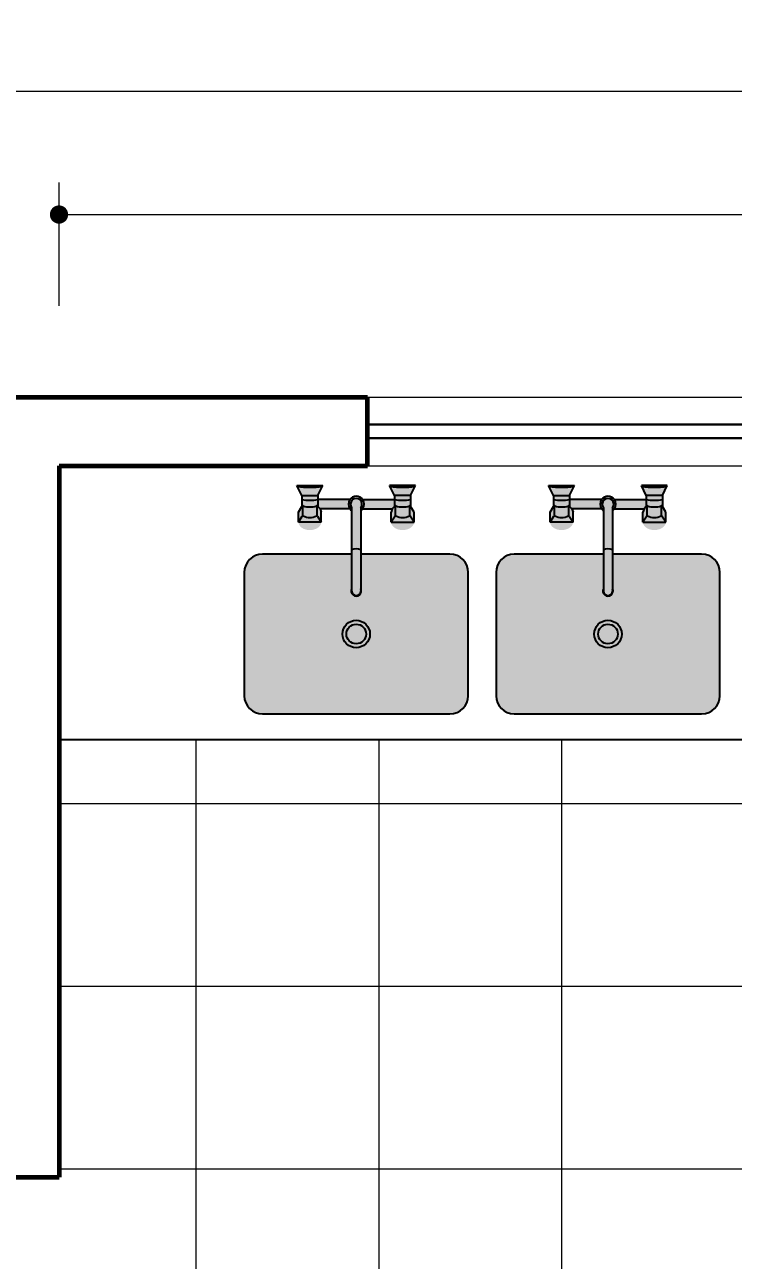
# Model space of a CAD drawing. Header units: millimetres. Extents: x 1127 to 14330, y -137 to 7568.
# Drawn here: x 10899.4 to 11054.5, y 5960 to 6230.5 of the extents above; entities that cross this region are included whole.
import ezdxf

# ---------------------------------------------------------------- set-up
doc = ezdxf.new("R2010")
doc.units = ezdxf.units.MM
doc.header["$LTSCALE"] = 0.01
for name, color, linetype, lineweight in [('0.05', 8, 'Continuous', 5), ('0.13', 6, 'Continuous', 13), ('0.60', 4, 'Continuous', 60)]:
    doc.layers.add(name, color=color, linetype=linetype, lineweight=lineweight)
doc.layers.add('HAC_MOB', color=61, linetype='Continuous')
doc.layers.add('LAY', color=8, linetype='Continuous')
doc.styles.add('ROMANS', font='romans.shx')
doc.styles.get("Standard").update_dxf_attribs({"font": 'arial.ttf'})
doc.dimstyles.new('ISO-25', dxfattribs={"dimtxt": 2.5, "dimasz": 2.5, "dimexe": 1.25, "dimexo": 0.625, "dimtad": 1, "dimtxsty": 'Standard', "dimcen": 2.5, "dimadec": 0, "dimazin": 0, "dimtfac": 1, "dimtmove": 0, "dimatfit": 3, "dimfxl": 1, "dimarcsym": 0})

# ---------------------------------------------------------------- blocks, each defined once
blk = doc.blocks.new('-Cuba Cozinha 2')
at = {"layer": 'HAC_MOB'}
h = blk.add_hatch(color=254, dxfattribs=at)
h.set_gradient(color1=(208, 202, 200), one_color=1, tint=1, name='CYLINDER')
h.paths.add_polyline_path([(-7.65948349650489, -5.664290036693274), (-7.687862036819752, -5.512033260014505), (-7.73492031862861, -5.362095596743529), (-7.800301320295148, -5.215614593535065), (-7.883509009432601, -5.073701572058781), (-7.963829168260872, -4.962481004004076), (-8.055105936596192, -4.855546660337495), (-8.156881855232314, -4.753434472579102), (-8.268646845562216, -4.656656204628234), (-8.389840765970348, -4.565696888043021), (-8.389840765970348, -3.073701572102436), (-8.389840765970348, -3.01506062491535, -0.1091802435390776), (-11.91015923398436, -3.015060624902617), (-11.91015923398436, -4.565696888043021), (-12.16748222768138, -4.776515991346969), (-12.37458451595467, -5.01325330913096), (-12.526310750834, -5.270015795591462), (-12.61888404720003, -5.540411923218926), (-12.64999999997735, -5.817710785478994), (-12.64914374801219, -8.024064917926808), (-12.62281411916547, -7.718626666748605), (-12.52199308659829, -7.420999558897165), (-12.34971779743273, -7.140149355669564), (-12.11117789693299, -6.884536428486172), (-11.8135591735504, -6.661860881433313), (-11.81355919611133, -6.661860895617792, -0.259508425050862), (-11.61932888030651, -6.651476917417313, -2.686011176809625e-06), (-11.61936121232611, -6.651461130708412, 0.2310932225649285), (-8.680704940146825, -6.651493430514165, -0.2595583666659516), (-8.48644098122486, -6.661860766254904), (-8.196964816217132, -6.877311546757483), (-7.962839618336147, -7.123954584174498), (-7.790700531969833, -7.394799922034508), (-7.685426135181388, -7.682171557498805), (-7.649999999962802, -7.977925117484119), (-7.649999999962802, -5.817710785480813)])
h.paths.add_polyline_path([(-8.389840765970348, -2.154689034410694), (-11.91015923398436, -2.154689034410694), (-11.91015923398436, -3.015060624902617, 0.1091802435390776), (-8.389840765970348, -3.01506062491535)])
h.paths.add_polyline_path([(-7.419330325644751, -0.2105412039836665, -0.04912480072809544), (-12.88066971094531, -0.2105411968877888), (-11.91015923398436, -2.154689034410694), (-8.389840798522982, -2.154689034410694)])
h.paths.add_polyline_path([(-7.314229034743676, 3.339664544910192e-09), (-12.98577099502791, -3.339664544910192e-09), (-12.88066971094577, -0.2105411968877888, 0.04912480072809749), (-7.419330325644751, -0.2105412039836665)])
h = blk.add_hatch(color=254, dxfattribs=at)
h.set_gradient(color1=(208, 202, 200), one_color=1, tint=1, name='CYLINDER')
h.paths.add_polyline_path([(7.659483496596749, -5.664290036693274), (7.687862036912065, -5.512033260014505), (7.734920318720469, -5.362095596743529), (7.800301320387007, -5.215614593535065), (7.88350900952446, -5.073701572058781), (7.963829168352731, -4.962481004004076), (8.055105936688506, -4.855546660335676), (8.156881855324173, -4.753434472579102), (8.26864684565453, -4.656656204628234), (8.389840766062207, -4.565696888043021), (8.389840766062207, -3.073701572102436), (8.389840766062207, -3.01506062491535, 0.1091802435390776), (11.91015923407622, -3.015060624902617), (11.91015923407622, -4.565696888043021), (12.16748222777323, -4.776515991346969), (12.37458451604698, -5.01325330913096), (12.52631075092631, -5.270015795591462), (12.61888404729189, -5.540411923218926), (12.65000000006921, -5.817710785478994), (12.64914374810405, -8.024064917926808), (12.62281411925733, -7.718626666748605), (12.52199308669014, -7.420999558897165), (12.34971779752459, -7.140149355669564), (12.1111778970253, -6.884536428486172), (11.81355917364272, -6.661860881433313), (11.81355919620364, -6.661860895615973, 0.259508425050862), (11.61932888039837, -6.651476917417313, 2.686011176809625e-06), (11.61936121241797, -6.651461130708412, -0.2310932225649285), (8.680704940238684, -6.651493430514165, 0.2595583666659516), (8.486440981317173, -6.661860766254904), (8.196964816308991, -6.877311546755664), (7.962839618428461, -7.123954584174498), (7.790700532061692, -7.394799922032689), (7.685426135273246, -7.682171557498805), (7.650000000054661, -7.977925117484119), (7.650000000054661, -5.817710785480813)])
h.paths.add_polyline_path([(8.389840766062207, -2.154689034410694), (11.91015923407622, -2.154689034410694), (11.91015923407622, -3.015060624902617, -0.1091802435390776), (8.389840766062207, -3.01506062491535)])
h.paths.add_polyline_path([(7.41933032573661, -0.2105412039836665, 0.04912480072809544), (12.88066971103717, -0.2105411968877888), (11.91015923407622, -2.154689034410694), (8.389840798614841, -2.154689034410694)])
h.paths.add_polyline_path([(7.314229034835535, 3.339664544910192e-09), (12.98577099511976, -3.339664544910192e-09), (12.88066971103763, -0.2105411968877888, -0.04912480072809749), (7.41933032573661, -0.2105412039836665)])
h = blk.add_hatch(color=254, dxfattribs=at)
h.set_gradient(color1=(208, 202, 200), one_color=1, tint=1, name='SPHERICAL')
edge = h.paths.add_edge_path()
edge.add_arc((4.592948243953288e-11, -4.07370157213154), 1.264687934917674, 322.2518082959509, 577.7481917040491)
edge.add_line((-0.9999999999540705, -4.847933819410173), (-0.9999999999540705, -5.479864833039528))
edge.add_arc((4.592948243953288e-11, -4.07370157213154), 1.725484023791068, 215.4186991826821, 234.5812755641855, ccw=False)
edge.add_arc((4.592948243953288e-11, -4.07370157213154), 1.725484023791068, 144.5813008361754, 215.4186991826821, ccw=False)
edge.add_arc((4.592948243953288e-11, -4.07370157213154), 1.725484023791068, 35.41869916382461, 144.5813008361754, ccw=False)
edge.add_arc((4.592948243953288e-11, -4.07370157213154), 1.725484023791068, -35.418699182682076, 35.41869916382461, ccw=False)
edge.add_arc((4.592948243953288e-11, -4.07370157213154), 1.725484023791068, 305.4187244358145, 324.58130081731787, ccw=False)
edge.add_line((1.000000000045929, -5.479864833039755), (1.000000000045929, -4.8479338194104))
h = blk.add_hatch(color=254, dxfattribs=at)
h.set_gradient(color1=(208, 202, 200), rotation=90.00000000000003, one_color=1, tint=1, name='CYLINDER')
h.paths.add_polyline_path([(-1.406163260924586, -3.0737015722043), (-8.389840765970348, -3.073701572102436), (-8.389840765970348, -4.565696888043021), (-8.268646845560852, -4.656656204630053), (-8.15688185522913, -4.753434472580921), (-8.055105936593009, -4.855546660337495), (-7.963829168263146, -4.962481004004076), (-7.883509009433965, -5.073701572058781), (-1.406163260603989, -5.07370157250989, -0.3193207629319904)])
h.paths.add_polyline_path([(8.389840766062207, -3.073701572102436), (1.406163261016445, -3.0737015722043, -0.3193207629319906), (1.406163260695848, -5.07370157250989), (7.883509009525824, -5.073701572058781), (7.963829168354096, -4.962481004004076), (8.055105936685777, -4.855546660335676), (8.156881855322354, -4.753434472579102), (8.268646845655894, -4.656656204626415), (8.389840766062207, -4.565696888043021)])
h = blk.add_hatch(color=254, dxfattribs=at)
h.set_gradient(color1=(208, 202, 200), one_color=1, tint=1, name='CYLINDER')
h.paths.add_polyline_path([(1.000000000045929, -5.479864833039755), (1.000000000045929, -4.847933819410173, 2.038920182196428), (-0.9999999999540705, -4.847933819410173), (-0.9999999999540705, -5.479864833039755), (-0.9999999999395186, -14.0582288222613, -0.2257677528489441), (1.000000000060481, -14.05822882269058)])
h.paths.add_polyline_path([(1.000000000075033, -22.57992294409632), (1.000000000060481, -14.05822882269058, 0.2257677528489441), (-0.9999999999395186, -14.0582288222613), (-0.9999999999249667, -22.57992294412543), (-0.9999999999249667, -23.07370157213154, 1), (1.000000000075033, -23.07370157213154)])
h.paths.add_polyline_path([(-0.9999999999249667, -23.07370157213154), (-0.9999999999249667, -22.57992294412543, 1.609044216836629), (1.000000000075033, -22.57992294410724), (1.000000000075033, -23.07370157213154, -1)])
h = blk.add_hatch(color=254, dxfattribs=at)
h.set_gradient(color1=(208, 202, 200), one_color=1, tint=1, name='SPHERICAL')
h.paths.add_polyline_path([(-8.447572998060423, -7.819864384326138), (-8.672633596140258, -7.642393699912645), (-8.958177748380876, -7.493420896607859), (-9.292515243648722, -7.379044938534207), (-9.661958265566682, -7.303948390814185), (-10.0513817734427, -7.271205714954704), (-10.44484272310774, -7.282157399931748), (-10.82623277704852, -7.336355082523369), (-11.17993778161781, -7.431579903153761), (-11.49147701241372, -7.56393334655877), (-11.74809601669858, -7.727996847206668), (-11.93928878228871, -7.917053626057168), (-12.05722785492026, -8.123363676386361), (-12.0970847950498, -8.338480640501075), (-12.05722785492026, -8.553597604615788), (-11.93928878228826, -8.759907654959534), (-11.74809601669904, -8.948964433810033), (-11.49147701241463, -9.11302793444338), (-11.17993778161826, -9.245381377848389), (-10.82623277704715, -9.340606198493333), (-10.44484272310956, -9.394803881084954), (-10.05138177344406, -9.405755566047446), (-9.661958265567137, -9.373012890202517), (-9.292515243648722, -9.297916342482495), (-8.958177748381786, -9.183540384394291), (-8.672633596140713, -9.034567581104056), (-8.447572998059968, -8.857096896688745), (-8.292209961449316, -8.658394001795386), (-8.21290506730793, -8.446593816297536), (-8.21290506730793, -8.230367464719166), (-8.292209961448862, -8.018567279206763)], flags=0)
h.paths.add_polyline_path([(-12.0970847950498, -8.338480640501075), (-12.05722785492026, -8.123363676386361), (-11.93928878228826, -7.917053626057168), (-11.74809601669904, -7.727996847206668), (-11.49147701241372, -7.56393334655877), (-11.17993778161826, -7.431579903153761), (-10.82623277704761, -7.336355082523369), (-10.44484272310865, -7.282157399931748), (-10.05138177344406, -7.271205714954704), (-9.661958265567137, -7.303948390814185), (-9.292515243648722, -7.379044938534207), (-8.958177748381331, -7.493420896607859), (-8.672633596140713, -7.642393699912645), (-8.447572998059968, -7.819864384327957), (-8.292209961449316, -8.018567279206763), (-8.21290506730793, -8.230367464719166), (-8.21290506730793, -8.446593816297536), (-8.292209961449316, -8.658394001795386), (-8.447572998059968, -8.857096896688745), (-8.672633596140713, -9.034567581104056), (-8.958177748381331, -9.183540384394291), (-9.292515243648722, -9.297916342482495), (-9.661958265567137, -9.373012890202517), (-10.05138177344406, -9.405755566047446), (-10.44484272310865, -9.394803881084954), (-10.82623277704761, -9.340606198493333), (-11.17993778161826, -9.245381377848389), (-11.49147701241372, -9.11302793444338), (-11.74809601669904, -8.948964433810033), (-11.93928878228826, -8.759907654959534), (-12.05722785492026, -8.553597604615788)], flags=16)
edge = h.paths.add_edge_path()
edge.add_line((-12.64914374801219, -8.024064917924989), (-12.62281411916547, -7.718626666748605))
edge.add_line((-12.62281411916547, -7.718626666748605), (-12.52199308659829, -7.420999558897165))
edge.add_line((-12.52199308659829, -7.420999558897165), (-12.34971779743273, -7.140149355669564))
edge.add_line((-12.34971779743273, -7.140149355669564), (-12.11117789693299, -6.884536428486172))
edge.add_line((-12.11117789693299, -6.884536428486172), (-11.81355919495172, -6.661860897445877))
edge.add_line((-11.81355919495172, -6.661860897445877), (-12.64914374801219, -8.024064917924989))
edge.add_line((-7.650856251942514, -8.024064917954092), (-7.703830409196144, -8.341819580025913))
edge.add_line((-7.703830409196144, -8.341819580025913), (-7.837360639282906, -8.647590645814489))
edge.add_line((-7.837360639282906, -8.647590645814489), (-8.047049589321887, -8.93130861059035))
edge.add_line((-8.047049589321887, -8.93130861059035), (-8.325991884293671, -9.183630211664422))
edge.add_line((-8.325991884293671, -9.183630211664422), (-8.665001531580401, -9.396246116237307))
edge.add_line((-8.665001531580401, -9.396246116237307), (-9.052914429584689, -9.562154560240742))
edge.add_line((-9.052914429584689, -9.562154560240742), (-9.476956018535475, -9.675891927116027))
edge.add_line((-9.476956018535475, -9.675891927116027), (-9.923161966069074, -9.733712672976253))
edge.add_line((-9.923161966069074, -9.733712672976253), (-10.37683803392929, -9.733712672961701))
edge.add_line((-10.37683803392929, -9.733712672961701), (-10.82304398143378, -9.675891927116027))
edge.add_line((-10.82304398143378, -9.675891927116027), (-11.24708557038457, -9.562154560240742))
edge.add_line((-11.24708557038457, -9.562154560240742), (-11.63499846838886, -9.396246116208204))
edge.add_line((-11.63499846838886, -9.396246116208204), (-11.97400811567559, -9.18363021164987))
edge.add_line((-11.97400811567559, -9.18363021164987), (-12.25295041064737, -8.931308610561246))
edge.add_line((-12.25295041064737, -8.931308610561246), (-12.46263936065725, -8.647590645785385))
edge.add_line((-12.46263936065725, -8.647590645785385), (-12.59616959075856, -8.341819579996809))
edge.add_line((-12.59616959075856, -8.341819579996809), (-12.64914374801219, -8.024064917924989))
edge.add_line((-12.64914374801219, -8.024064917924989), (-7.650856251942514, -8.024064917954092))
edge.add_line((-8.486440804901122, -6.661860897489532), (-8.196964816217132, -6.877311546755664))
edge.add_line((-8.196964816217132, -6.877311546755664), (-7.962839618337512, -7.123954584174498))
edge.add_line((-7.962839618337512, -7.123954584174498), (-7.790700531969833, -7.394799922032689))
edge.add_line((-7.790700531969833, -7.394799922032689), (-7.685426135181388, -7.682171557498805))
edge.add_line((-7.685426135181388, -7.682171557498805), (-7.649999999962802, -7.977925117484119))
edge.add_line((-7.649999999962802, -7.977925117484119), (-8.486440804901122, -6.661860897489532))
edge.add_arc((-10.14999999990459, -3.642172189407574), 3.348856865379612, 243.9748896302511, 296.0251103671385)
edge.add_arc((-11.70711421288206, -6.831181495501369), 0.2, 63.97488952223323, 122.1559070684796)
edge.add_arc((-8.592885781921268, -6.831181480891246), 0.2, 57.8440919251962, 116.0251136294696)
h = blk.add_hatch(color=254, dxfattribs=at)
h.set_gradient(color1=(208, 202, 200), one_color=1, tint=1, name='SPHERICAL')
h.paths.add_polyline_path([(-8.447572998060423, -7.819864384327957), (-8.672633596140713, -7.642393699912645), (-8.958177748380422, -7.493420896607859), (-9.292515243649632, -7.379044938534207), (-9.661958265567137, -7.303948390814185), (-10.05138177344315, -7.271205714954704), (-10.44484272311001, -7.282157399931748), (-10.82623277704806, -7.336355082523369), (-11.17993778161826, -7.431579903153761), (-11.49147701241372, -7.56393334655877), (-11.74809601669858, -7.727996847206668), (-11.93928878228826, -7.917053626057168), (-12.05722785492026, -8.123363676386361), (-12.0970847950498, -8.338480640501075), (-12.05722785492026, -8.553597604615788), (-11.93928878228826, -8.759907654959534), (-11.74809601669904, -8.948964433810033), (-11.49147701241463, -9.11302793444338), (-11.17993778161826, -9.245381377848389), (-10.82623277704715, -9.340606198493333), (-10.44484272310956, -9.394803881084954), (-10.05138177344406, -9.405755566047446), (-9.661958265567137, -9.373012890202517), (-9.292515243648722, -9.297916342482495), (-8.958177748381786, -9.183540384394291), (-8.672633596140713, -9.034567581104056), (-8.447572998059968, -8.857096896688745), (-8.292209961449316, -8.658394001795386), (-8.21290506730793, -8.446593816297536), (-8.21290506730793, -8.230367464719166), (-8.292209961448862, -8.018567279206763)], flags=16)
h.paths.add_polyline_path([(-8.196964816215768, -6.877311546757483), (-8.48644098122486, -6.661860766254904, 0.2593619062765565), (-8.68057261639342, -6.65142882010332, -0.231107632079822), (-11.61939354422702, -6.651445343626619, -4.497549312445638e-05), (-11.6193612107586, -6.651461127656148, 0.2594603859686249), (-11.8135591735504, -6.661860881433313), (-12.11117789693253, -6.884536428486172), (-12.34971779743319, -7.140149355669564), (-12.52199308659783, -7.420999558897165), (-12.62281411916547, -7.718626666748605), (-12.64914374801219, -8.024064917924989), (-12.59616959075856, -8.341819579996809), (-12.46263936065679, -8.647590645785385), (-12.25295041064737, -8.931308610561246), (-11.97400811567559, -9.18363021164987), (-11.6349984683884, -9.396246116206385), (-11.24708557038275, -9.562154560242561), (-10.82304398143333, -9.675891927116027), (-10.37683803392929, -9.733712672961701), (-9.923161966069529, -9.733712672976253), (-9.47695601853411, -9.675891927116027), (-9.052914429584234, -9.562154560240742), (-8.665001531580401, -9.396246116237307), (-8.325991884294126, -9.183630211664422), (-8.047049589321432, -8.93130861059035), (-7.837360639282906, -8.647590645814489), (-7.703830409196144, -8.341819580025913), (-7.650856251942059, -8.024064917954092), (-7.649999999962802, -7.977925117484119), (-7.685426135181842, -7.682171557496986), (-7.790700531970288, -7.394799922032689), (-7.962839618337057, -7.123954584174498)])
h.paths.add_polyline_path([(-8.672633596140713, -7.642393699912645), (-8.447572998060423, -7.819864384327957), (-8.292209961449316, -8.018567279206763), (-8.21290506730793, -8.230367464719166), (-8.21290506730793, -8.446593816297536), (-8.292209961449316, -8.658394001795386), (-8.447572998059513, -8.857096896688745), (-8.672633596140713, -9.034567581104056), (-8.958177748380422, -9.183540384394291), (-9.292515243649177, -9.297916342482495), (-9.661958265567591, -9.373012890202517), (-10.05138177344361, -9.405755566047446), (-10.44484272310774, -9.394803881084954), (-10.8262327770467, -9.340606198493333), (-11.17993778161826, -9.245381377848389), (-11.49147701241327, -9.11302793444338), (-11.74809601669904, -8.948964433810033), (-11.93928878228826, -8.759907654959534), (-12.05722785492071, -8.553597604615788), (-12.0970847950498, -8.338480640501075), (-12.05722785492026, -8.123363676386361), (-11.93928878228826, -7.917053626057168), (-11.74809601669858, -7.727996847206668), (-11.49147701241282, -7.56393334655877), (-11.17993778161735, -7.431579903153761), (-10.82623277704579, -7.336355082523369), (-10.44484272310956, -7.282157399931748), (-10.05138177344452, -7.271205714954704), (-9.661958265566227, -7.303948390814185), (-9.292515243648722, -7.379044938534207), (-8.958177748380876, -7.493420896607859)], flags=0)
h = blk.add_hatch(color=254, dxfattribs=at)
h.set_gradient(color1=(208, 202, 200), one_color=1, tint=1, name='SPHERICAL')
h.paths.add_polyline_path([(8.447572998152737, -7.819864384326138), (8.672633596232572, -7.642393699912645), (8.958177748472735, -7.493420896607859), (9.292515243740581, -7.379044938534207), (9.66195826565854, -7.303948390814185), (10.05138177353456, -7.271205714954704), (10.4448427231996, -7.282157399931748), (10.82623277714038, -7.336355082523369), (11.17993778170967, -7.431579903153761), (11.49147701250604, -7.56393334655877), (11.74809601679044, -7.727996847206668), (11.93928878238057, -7.917053626057168), (12.05722785501212, -8.123363676386361), (12.09708479514165, -8.338480640501075), (12.05722785501257, -8.553597604615788), (11.93928878238012, -8.759907654959534), (11.7480960167909, -8.948964433810033), (11.49147701250649, -9.11302793444338), (11.17993778171058, -9.245381377848389), (10.82623277713901, -9.340606198493333), (10.44484272320142, -9.394803881084954), (10.05138177353592, -9.405755566047446), (9.661958265658996, -9.373012890202517), (9.292515243740581, -9.297916342482495), (8.958177748473645, -9.183540384394291), (8.672633596232572, -9.034567581104056), (8.447572998151827, -8.857096896688745), (8.292209961541175, -8.658394001795386), (8.212905067399788, -8.446593816297536), (8.212905067399788, -8.230367464719166), (8.29220996154072, -8.018567279206763)], flags=0)
h.paths.add_polyline_path([(12.09708479514165, -8.338480640501075), (12.05722785501212, -8.123363676386361), (11.93928878238012, -7.917053626057168), (11.7480960167909, -7.727996847206668), (11.49147701250558, -7.56393334655877), (11.17993778171012, -7.431579903153761), (10.82623277713947, -7.336355082523369), (10.44484272320051, -7.282157399931748), (10.05138177353592, -7.271205714954704), (9.661958265658996, -7.303948390814185), (9.292515243740581, -7.379044938534207), (8.95817774847319, -7.493420896607859), (8.672633596232572, -7.642393699912645), (8.447572998151827, -7.819864384327957), (8.292209961541175, -8.018567279206763), (8.212905067399788, -8.230367464719166), (8.212905067399788, -8.446593816297536), (8.292209961541175, -8.658394001795386), (8.447572998151827, -8.857096896688745), (8.672633596232572, -9.034567581104056), (8.95817774847319, -9.183540384394291), (9.292515243740581, -9.297916342482495), (9.661958265658996, -9.373012890202517), (10.05138177353592, -9.405755566047446), (10.44484272320051, -9.394803881084954), (10.82623277713947, -9.340606198493333), (11.17993778171012, -9.245381377848389), (11.49147701250558, -9.11302793444338), (11.7480960167909, -8.948964433810033), (11.93928878238012, -8.759907654959534), (12.05722785501212, -8.553597604615788)], flags=16)
edge = h.paths.add_edge_path()
edge.add_line((12.64914374810405, -8.024064917924989), (12.62281411925733, -7.718626666748605))
edge.add_line((12.62281411925733, -7.718626666748605), (12.52199308669014, -7.420999558897165))
edge.add_line((12.52199308669014, -7.420999558897165), (12.34971779752459, -7.140149355669564))
edge.add_line((12.34971779752459, -7.140149355669564), (12.11117789702485, -6.884536428486172))
edge.add_line((12.11117789702485, -6.884536428486172), (11.81355919504358, -6.661860897445877))
edge.add_line((11.81355919504358, -6.661860897445877), (12.64914374810405, -8.024064917924989))
edge.add_line((7.650856252034373, -8.024064917954092), (7.703830409288003, -8.341819580025913))
edge.add_line((7.703830409288003, -8.341819580025913), (7.837360639374765, -8.647590645814489))
edge.add_line((7.837360639374765, -8.647590645814489), (8.047049589413746, -8.93130861059035))
edge.add_line((8.047049589413746, -8.93130861059035), (8.32599188438553, -9.183630211664422))
edge.add_line((8.32599188438553, -9.183630211664422), (8.66500153167226, -9.396246116237307))
edge.add_line((8.66500153167226, -9.396246116237307), (9.052914429676548, -9.562154560240742))
edge.add_line((9.052914429676548, -9.562154560240742), (9.476956018627334, -9.675891927116027))
edge.add_line((9.476956018627334, -9.675891927116027), (9.923161966160933, -9.733712672976253))
edge.add_line((9.923161966160933, -9.733712672976253), (10.37683803402115, -9.733712672961701))
edge.add_line((10.37683803402115, -9.733712672961701), (10.82304398152564, -9.675891927116027))
edge.add_line((10.82304398152564, -9.675891927116027), (11.24708557047643, -9.562154560240742))
edge.add_line((11.24708557047643, -9.562154560240742), (11.63499846848072, -9.396246116208204))
edge.add_line((11.63499846848072, -9.396246116208204), (11.97400811576745, -9.18363021164987))
edge.add_line((11.97400811576745, -9.18363021164987), (12.25295041073923, -8.931308610561246))
edge.add_line((12.25295041073923, -8.931308610561246), (12.46263936074911, -8.647590645785385))
edge.add_line((12.46263936074911, -8.647590645785385), (12.59616959085042, -8.341819579996809))
edge.add_line((12.59616959085042, -8.341819579996809), (12.64914374810405, -8.024064917924989))
edge.add_line((12.64914374810405, -8.024064917924989), (7.650856252034373, -8.024064917954092))
edge.add_line((8.48644080499298, -6.661860897489532), (8.196964816308991, -6.877311546755664))
edge.add_line((8.196964816308991, -6.877311546755664), (7.962839618429371, -7.123954584174498))
edge.add_line((7.962839618429371, -7.123954584174498), (7.790700532061692, -7.394799922032689))
edge.add_line((7.790700532061692, -7.394799922032689), (7.685426135273246, -7.682171557498805))
edge.add_line((7.685426135273246, -7.682171557498805), (7.650000000054661, -7.977925117484119))
edge.add_line((7.650000000054661, -7.977925117484119), (8.48644080499298, -6.661860897489532))
edge.add_arc((10.14999999999645, -3.642172189407574), 3.348856865379612, 243.9748896328615, 296.0251103697489, ccw=False)
edge.add_arc((11.70711421297392, -6.831181495501369), 0.2, 417.8440929315205, 476.0251104777668, ccw=False)
edge.add_arc((8.592885782013127, -6.831181480891246), 0.2, 423.9748863705304, 482.1559080748038, ccw=False)
h = blk.add_hatch(color=254, dxfattribs=at)
h.set_gradient(color1=(208, 202, 200), one_color=1, tint=1, name='SPHERICAL')
h.paths.add_polyline_path([(8.447572998152282, -7.819864384327957), (8.672633596232572, -7.642393699912645), (8.958177748472735, -7.493420896607859), (9.29251524374149, -7.379044938534207), (9.66195826565945, -7.303948390814185), (10.05138177353547, -7.271205714954704), (10.44484272320233, -7.282157399931748), (10.82623277713992, -7.336355082523369), (11.17993778171012, -7.431579903153761), (11.49147701250558, -7.56393334655877), (11.7480960167909, -7.727996847206668), (11.93928878238012, -7.917053626057168), (12.05722785501212, -8.123363676386361), (12.09708479514165, -8.338480640501075), (12.05722785501257, -8.553597604615788), (11.93928878238012, -8.759907654959534), (11.7480960167909, -8.948964433810033), (11.49147701250649, -9.11302793444338), (11.17993778171058, -9.245381377848389), (10.82623277713901, -9.340606198493333), (10.44484272320142, -9.394803881084954), (10.05138177353592, -9.405755566047446), (9.661958265658996, -9.373012890202517), (9.292515243740581, -9.297916342482495), (8.958177748473645, -9.183540384394291), (8.672633596232572, -9.034567581104056), (8.447572998151827, -8.857096896688745), (8.292209961541175, -8.658394001795386), (8.212905067399788, -8.446593816297536), (8.212905067399788, -8.230367464719166), (8.29220996154072, -8.018567279206763)], flags=16)
h.paths.add_polyline_path([(8.196964816307627, -6.877311546757483), (8.486440981317173, -6.661860766254904, -0.2593619062765565), (8.680572616485733, -6.65142882010332, 0.231107632079822), (11.61939354431888, -6.651445343626619, 4.497549312445638e-05), (11.61936121085046, -6.651461127656148, -0.2594603859686249), (11.81355917364272, -6.661860881433313), (12.11117789702485, -6.884536428486172), (12.34971779752505, -7.140149355669564), (12.52199308669014, -7.420999558897165), (12.62281411925733, -7.718626666748605), (12.64914374810405, -8.024064917924989), (12.59616959085042, -8.341819579996809), (12.46263936074911, -8.647590645785385), (12.25295041073923, -8.931308610559427), (11.97400811576745, -9.18363021164987), (11.63499846848026, -9.396246116206385), (11.24708557047461, -9.562154560240742), (10.82304398152519, -9.675891927116027), (10.37683803402115, -9.733712672961701), (9.923161966161388, -9.733712672976253), (9.47695601862597, -9.675891927116027), (9.052914429676093, -9.562154560240742), (8.665001531672715, -9.396246116237307), (8.325991884385985, -9.183630211664422), (8.047049589413291, -8.93130861059035), (7.837360639374765, -8.647590645814489), (7.703830409288003, -8.341819580025913), (7.650856252034373, -8.024064917954092), (7.650000000054661, -7.977925117484119), (7.685426135273701, -7.682171557496986), (7.790700532062147, -7.394799922032689), (7.962839618428916, -7.123954584174498)])
h.paths.add_polyline_path([(8.672633596232572, -7.642393699912645), (8.447572998152282, -7.819864384327957), (8.292209961541175, -8.018567279206763), (8.212905067399788, -8.230367464719166), (8.212905067399788, -8.446593816297536), (8.292209961541175, -8.658394001795386), (8.447572998151372, -8.857096896688745), (8.672633596232572, -9.034567581104056), (8.95817774847228, -9.183540384394291), (9.292515243741036, -9.297916342482495), (9.66195826565945, -9.373012890202517), (10.05138177353547, -9.405755566047446), (10.44484272320005, -9.394803881084954), (10.82623277713856, -9.340606198493333), (11.17993778171012, -9.245381377848389), (11.49147701250513, -9.11302793444338), (11.74809601679135, -8.948964433810033), (11.93928878238012, -8.759907654959534), (12.05722785501257, -8.553597604615788), (12.09708479514165, -8.338480640501075), (12.05722785501212, -8.123363676386361), (11.93928878238012, -7.917053626057168), (11.74809601679044, -7.727996847206668), (11.49147701250467, -7.56393334655877), (11.17993778170967, -7.431579903153761), (10.82623277713765, -7.336355082523369), (10.44484272320142, -7.282157399931748), (10.05138177353638, -7.271205714954704), (9.661958265658086, -7.303948390814185), (9.292515243740581, -7.379044938534207), (8.958177748472735, -7.493420896607859)], flags=0)
h = blk.add_hatch(color=254, dxfattribs=at)
h.set_gradient(color1=(227, 224, 222), one_color=1, tint=1, name='SPHERICAL')
h.paths.add_polyline_path([(-0.9999999999376996, -15), (-20.5, -15, 0.4142135623730951), (-24.5, -19), (-24.50000000000045, -32.50000000001091), (-3, -32.50000000001091, -1), (3, -32.50000000001091, -1), (-3, -32.50000000001091), (-24.5, -32.50000000001091), (-24.5, -46, 0.4142135623730951), (-20.5, -50), (20.5, -50, 0.4142135623730951), (24.5, -46), (24.5, -19, 0.414213562373096), (20.5, -15), (1.0000000000623, -15), (1.000000000075033, -22.57992294406722, -1.609044216836629), (-0.9999999999249667, -22.57992294412543)])
h = blk.add_hatch(color=254, dxfattribs=at)
h.set_gradient(color1=(208, 202, 200), one_color=1, tint=1, name='SPHERICAL')
h.paths.add_polyline_path([(2.153550794136208, -32.50000000001091, -0.105427380452072), (1.966245139102284, -33.37844241467428), (2.868508135620232, -33.37844241467428, 0.07442914697054065), (3, -32.50000000001091, 1), (-3, -32.50000000001091, 0.07442914697054065), (-2.868508135620232, -33.37844241467428), (-1.966245139102739, -33.37844241467428, -0.105427380452072), (-2.153550794136208, -32.50000000001091, -1)])
h.paths.add_polyline_path([(-1.966245139102739, -33.37844241467428), (-2.868508135620232, -33.37844241467428, 0.7396031264444627), (2.868508135620232, -33.37844241467428), (1.966245139102284, -33.37844241467428, -0.6484991897064307)])
h = blk.add_hatch(color=9, dxfattribs=at)
h.set_gradient(color1=(199, 191, 189), one_color=1, tint=1, name='SPHERICAL')
h.paths.add_polyline_path([(0, -30.3464492058738, 0.4142135623731105), (-2.153550794136208, -32.50000000001091, 0.4142135623730951), (0, -34.65355079414621)])
h.paths.add_polyline_path([(0, -30.3464492058738), (0, -34.65355079414621, 0.4142135623730951), (2.153550794136208, -32.50000000001091, 0.4142135623730951)])
for p, q in [((-12.98577099502791, -3.339664544910192e-09), (-7.314229034743676, 3.339664544910192e-09)), ((-8.389840798522982, -2.154689034410694), (-7.314229034743676, 3.339664544910192e-09)), ((8.389840798614841, -2.154689034410694), (7.314229034835535, 3.339664544910192e-09)), ((12.98577099511976, -3.339664544910192e-09), (7.314229034835535, 3.339664544910192e-09)), ((-11.91015923398436, -2.154689034410694), (-12.98577099502791, -3.339664544910192e-09)), ((-11.91015923398436, -2.154689034410694), (-11.91015923398436, -4.565696888043021)), ((-11.91015923398436, -2.154689034410694), (-8.389840765970348, -2.154689034410694)), ((-8.389840765970348, -2.154689034410694), (-8.389840765970348, -3.073701572102436)), ((8.389840766062207, -2.154689034410694), (8.389840766062207, -3.073701572102436)), ((11.91015923407622, -2.154689034410694), (8.389840766062207, -2.154689034410694)), ((11.91015923407622, -2.154689034410694), (12.98577099511976, -3.339664544910192e-09)), ((11.91015923407622, -2.154689034410694), (11.91015923407622, -4.565696888043021)), ((-11.714817742582, -6.602947043611493), (-11.714817742582, -4.460674115987786)), ((-8.585182257358156, -6.602947043611493), (-8.585182257358156, -4.460674172696599)), ((-1.406164573998012, -3.0737015722043), (-8.389840765970348, -3.073701572102436)), ((-8.389840765970348, -3.073701572102436), (-8.389840765970348, -4.565696888043021)), ((-1.406164573648766, -5.07370157250989), (-7.883509009433965, -5.073701572058781)), ((-0.9999999999540705, -4.847933819410173), (-0.9999999999540705, -5.479864833039755)), ((1.000000000045929, -4.847933819410173), (1.000000000045929, -5.479864833039755)), ((1.406164574089871, -3.0737015722043), (8.389840766062207, -3.073701572102436)), ((1.406164573755177, -5.07370157250989), (7.883509009525824, -5.073701572058781)), ((8.389840766062207, -3.073701572102436), (8.389840766062207, -4.565696888043021)), ((8.585182257450015, -6.602947043611493), (8.585182257450015, -4.460674172696599)), ((11.71481774267386, -6.602947043611493), (11.71481774267386, -4.460674115987786)), ((-12.64914374801219, -8.024064917924989), (-12.64999999997735, -5.817710785478994)), ((-7.650856251942514, -8.024064917954092), (-7.649999999962802, -7.977925117484119)), ((-7.649999999962802, -7.977925117484119), (-7.649999999962802, -5.817710785435338)), ((-0.9999999999540705, -5.479864833039755), (-0.9999999999249667, -22.57992294412543)), ((1.000000000045929, -5.479864833039755), (1.000000000075033, -22.57992294406722)), ((7.650000000054661, -7.977925117484119), (7.650000000054661, -5.817710785435338)), ((7.650856252034373, -8.024064917954092), (7.650000000054661, -7.977925117484119)), ((12.64914374810405, -8.024064917924989), (12.65000000006921, -5.817710785478994)), ((-0.9999999999249667, -22.57992294412543), (-0.9999999999249667, -23.07370157213154)), ((1.000000000075033, -22.57992294409632), (1.000000000075033, -23.07370157213154))]:
    blk.add_line(p, q)
blk.add_lwpolyline([(-0.9999999999376996, -15), (-20.5, -15, 0.4142135623730951), (-24.5, -19), (-24.5, -46, 0.4142135623730951), (-20.5, -50), (20.5, -50, 0.4142135623730951), (24.5, -46), (24.5, -19, 0.414213562373096), (20.5, -15), (1.0000000000623, -15)], format="xyb")
at = {"linetype": 'Continuous'}
for points in [[(-12.64999999997735, -5.817710785478994, 0), (-11.91015923398436, -4.565696888043021, 0)], [(-11.91015923398436, -4.565696888043021, 0), (-11.79224772240332, -4.488401377260743, 0)], [(-8.507752277522286, -4.488401377275295, 0), (-8.389840765970348, -4.565696888043021, 0)], [(-8.389840765970348, -4.565696888043021, 0), (-7.883509009433965, -5.073701572058781, 0)], [(-7.883509009433965, -5.073701572058781, 0), (-7.649999999962802, -5.817710785478994, 0)], [(7.883509009525824, -5.073701572058781, 0), (7.650000000054661, -5.817710785478994, 0)], [(8.389840766062207, -4.565696888043021, 0), (7.883509009525824, -5.073701572058781, 0)], [(8.507752277614145, -4.488401377275295, 0), (8.389840766062207, -4.565696888043021, 0)], [(11.91015923407622, -4.565696888043021, 0), (11.79224772249518, -4.488401377260743, 0)], [(12.65000000006921, -5.817710785478994, 0), (11.91015923407622, -4.565696888043021, 0)], [(-12.64914374801219, -8.024064917924989, 0), (-11.81355919495172, -6.661860897445877, 0)], [(-7.650856251942514, -8.024064917954092, 0), (-12.64914374801219, -8.024064917924989, 0)], [(-8.486440804901122, -6.661860897489532, 0), (-7.649999999962802, -7.977925117484119, 0)], [(8.48644080499298, -6.661860897489532, 0), (7.650000000054661, -7.977925117484119, 0)], [(7.650856252034373, -8.024064917954092, 0), (12.64914374810405, -8.024064917924989, 0)], [(12.64914374810405, -8.024064917924989, 0), (11.81355919504358, -6.661860897445877, 0)], [(-12.0970847950498, -8.338480640501075, 0), (-12.0970847950498, -8.338480640501075, 0)], [(12.09708479514165, -8.338480640501075, 0), (12.09708479514165, -8.338480640501075, 0)]]:
    blk.add_polyline3d(points, dxfattribs=at)
for radius in [3, 2.153550794136208]:
    blk.add_circle((0, -32.50000000001091), radius)
for centre, radius, start, end in [((-10.14999998226767, 27.5155754904772), 27.86026029541866, 264.3752341631006, 275.6247656879555), ((4.592948243953288e-11, -4.07370157213154), 1.725484023791068, 35.41869916387206, 144.581300836128), ((10.14999998235953, 27.5155754904772), 27.86026029541866, 264.3752343120445, 275.6247658368993), ((-10.14999999994825, 4.949647579116572), 8.15688281786182, 257.538225390424, 282.4617746092707), ((-11.68754723726079, -4.658806191982876), 0.2, 74.29015692629, 121.5674852074578), ((-10.15000000010832, 0.8163081831371528), 5.486908574116946, 254.3148146105454, 285.6860524733762), ((-8.612452774102621, -4.658806247120083), 0.2, 58.4325202645833, 105.6860476686987), ((4.592948243953288e-11, -4.07370157213154), 1.725484023791068, 144.581300836128, 215.4186991826842), ((4.592948243953288e-11, -4.07370157213154), 1.725484023791068, 215.4186991826842, 234.5812755641659), ((4.592948243953288e-11, -4.07370157213154), 1.264687934917674, 322.2518082959061, 217.748191704094), ((4.592948243953288e-11, -4.07370157213154), 1.725484023791068, 305.4187244358341, 324.5813008173158), ((4.592948243953288e-11, -4.07370157213154), 1.725484023791068, 324.5813008173158, 35.41869916387206), ((10.15000000004011, 4.949647579116572), 8.15688281786182, 257.5382253907518, 282.461774609576), ((8.61245277419448, -4.658806247120083), 0.2, 74.31395233130135, 121.5674797354167), ((10.15000000020018, 0.8163081831371528), 5.486908574116946, 254.3139475266238, 285.6851853894545), ((11.68754723735265, -4.658806191982876), 0.2, 58.43251479254219, 105.70984307371), ((-11.70711421288206, -6.831181495501369), 0.2, 63.97488952221197, 122.1559070684521), ((-10.14999999990459, -3.642172189407574), 3.348856865379612, 243.9748896302558, 296.025110367134), ((-8.592885781921268, -6.831181480891246), 0.2, 57.84409192523099, 116.025113629428), ((8.592885782013127, -6.831181480891246), 0.2, 63.97488637057195, 122.155908074769), ((10.14999999999645, -3.642172189407574), 3.348856865379612, 243.9748896328659, 296.0251103697443), ((11.70711421297392, -6.831181495501369), 0.2, 57.84409293154789, 116.025110477788), ((-3.906279744114727e-10, -16.16001021020202), 2.327549140575504, 64.55550806690582, 115.4444919138873), ((7.503331289626658e-11, -23.07370157216064), 1.115265588782677, 153.7208245561596, 26.27917544546016), ((7.503331289626658e-11, -23.07370157213154), 0.9999999999990905, 180, 0)]:
    blk.add_arc(centre, radius, start, end)
blk = doc.blocks.new('_Dot')
at = {"color": 0, "linetype": 'ByBlock', "lineweight": -2}
blk.add_line((-0.5, 0), (-1, 0), dxfattribs=at)
at = {"color": 0, "linetype": 'ByBlock', "const_width": 0.5}
blk.add_lwpolyline([(-0.25, 0, 1), (0.25, 0, 1)], format="xyb", close=True, dxfattribs=at)
blk = doc.blocks.new('*D52')
at = {"layer": '0.13', "transparency": 16777216}
for p, q in [((10906.93341671713, 6168.968062543431), (10906.93341671713, 6195.968062543431)), ((11341.93341671713, 6168.968062543431), (11341.93341671713, 6195.968062543431))]:
    blk.add_line(p, q, dxfattribs=at)
at = {"layer": '0.13', "color": 0, "transparency": 16777216}
blk.add_line((10910.93341671713, 6188.968062543431), (11337.93341671713, 6188.968062543431), dxfattribs=at)
at = {"layer": 'Defpoints', "color": 0, "transparency": 16777216}
for p in [(11341.93341671713, 6188.968062543431), (10906.93341671713, 6130.627937533377), (11341.93341671713, 6130.627937533377)]:
    blk.add_point(p, dxfattribs=at)
at = {"layer": '0.13', "color": 0, "transparency": 16777216, "xscale": 4, "yscale": 4, "zscale": 4, "rotation": 180}
blk.add_blockref('_Dot', (10906.93341671713, 6188.968062543431), dxfattribs=at)
at = {"layer": '0.13', "color": 0, "transparency": 16777216, "xscale": 4, "yscale": 4, "zscale": 4}
blk.add_blockref('_Dot', (11341.93341671713, 6188.968062543431), dxfattribs=at)
at = {"layer": '0.13', "color": 7, "transparency": 16777216, "insert": (11124.43341671713, 6196.968062543431), "char_height": 10, "attachment_point": 5, "style": 'ROMANS'}
blk.add_mtext('4.35', dxfattribs=at)
blk = doc.blocks.new('*D54')
at = {"layer": '0.13', "transparency": 16777216}
for p, q in [((10641.93341671713, 6195.968062543431), (10641.93341671713, 6222.968062543431)), ((11822.93341671714, 6195.968062543431), (11822.93341671714, 6222.968062543431))]:
    blk.add_line(p, q, dxfattribs=at)
at = {"layer": '0.13', "color": 0, "transparency": 16777216}
blk.add_line((10645.93341671713, 6215.968062543431), (11818.93341671714, 6215.968062543431), dxfattribs=at)
at = {"layer": 'Defpoints', "color": 0, "transparency": 16777216}
for p in [(11822.93341671714, 6215.968062543431), (10641.93341671713, 6145.627937533377), (11822.93341671714, 6145.627937533377)]:
    blk.add_point(p, dxfattribs=at)
at = {"layer": '0.13', "color": 0, "transparency": 16777216, "xscale": 4, "yscale": 4, "zscale": 4, "rotation": 180}
blk.add_blockref('_Dot', (10641.93341671713, 6215.968062543431), dxfattribs=at)
at = {"layer": '0.13', "color": 0, "transparency": 16777216, "xscale": 4, "yscale": 4, "zscale": 4}
blk.add_blockref('_Dot', (11822.93341671714, 6215.968062543431), dxfattribs=at)
at = {"layer": '0.13', "color": 7, "transparency": 16777216, "insert": (11232.43341671713, 6223.968062543431), "char_height": 10, "attachment_point": 5, "style": 'ROMANS'}
blk.add_mtext('11.81', dxfattribs=at)

msp = doc.modelspace()

# ---------------------------------------------------------------- hatches: boundary and pattern name
at = {"layer": '0.05'}
h = msp.add_hatch(dxfattribs=at)
h.set_pattern_fill('_USER,_O', color=256, scale=40, double=1, pattern_type=0)
h.set_pattern_definition([(0, (10656.93341671713, 5779.968062543402), (0, 40), []), (90, (10656.93341671713, 5779.968062543402), (-40, 2.449212707644755e-15), [])])
h.paths.add_polyline_path([(11341.93341671713, 6133.968062543431), (11274.43341671713, 6133.968062543431), (11186.69028726302, 6133.968062543431), (11186.69028726302, 6073.968062543431), (11146.08719828401, 6073.968062543431), (11146.08719828401, 5794.968062543402), (11251.93341671713, 5794.968062543402), (11251.93341671713, 5779.968062543402), (11331.93341671713, 5779.968062543402), (11331.93341671713, 5794.968062543402), (11341.93341671713, 5794.968062543402)])
edge = h.paths.add_edge_path(flags=16)
edge.add_arc((11199.6814016149, 6054.022602391345), 0.4999999999998652, 165.0498999938597, 259.9483319824626, ccw=False)
edge.add_line((11199.1983261797, 6054.151591243201), (11199.32731651802, 6054.634672245344))
edge.add_line((11199.32731651802, 6054.634672245344), (11199.32731651802, 6055.071400453948))
edge.add_arc((11200.12459567035, 6058.98686489669), 3.995812289024796, 178.1396176250287, 258.490601106142, ccw=False)
edge.add_line((11196.13088956428, 6059.11658531714), (11197.13088956428, 6059.11658531714))
edge.add_line((11197.13088956428, 6059.11658531714), (11197.13088956428, 6060.11658531714))
edge.add_line((11197.13088956428, 6060.11658531714), (11196.13088956428, 6060.11658531714))
edge.add_line((11196.13088956428, 6060.11658531714), (11196.13088956428, 6126.11658531714))
edge.add_arc((11197.13088956428, 6126.11658531714), 1, 90, 180, ccw=False)
edge.add_line((11197.13088956428, 6127.11658531714), (11201.13088956428, 6127.11658531714))
edge.add_line((11201.13088956428, 6127.11658531714), (11201.13088956428, 6129.11658531714))
edge.add_arc((11203.13088956428, 6129.11658531714), 2, 90, 180, ccw=False)
edge.add_line((11203.13088956428, 6131.11658531714), (11259.13088956428, 6131.11658531714))
edge.add_arc((11259.13088956428, 6129.11658531714), 2, 0, 90, ccw=False)
edge.add_line((11261.13088956428, 6129.11658531714), (11261.13088956428, 6127.11658531714))
edge.add_line((11261.13088956428, 6127.11658531714), (11265.13088956428, 6127.11658531714))
edge.add_arc((11265.13088956428, 6126.11658531714), 1, 0, 90, ccw=False)
edge.add_line((11266.13088956428, 6126.11658531714), (11266.13088956428, 6060.11658531714))
edge.add_line((11266.13088956428, 6060.11658531714), (11265.13088956428, 6060.11658531714))
edge.add_line((11265.13088956428, 6060.11658531714), (11265.13088956428, 6059.11658531714))
edge.add_line((11265.13088956428, 6059.11658531714), (11266.13088956428, 6059.11658531714))
edge.add_arc((11262.13718345822, 6058.986864896691), 3.995812289025569, -78.4906011060935, 1.86038237495751, ccw=False)
edge.add_line((11262.93446261055, 6055.071400453948), (11262.93446261055, 6054.634672245344))
edge.add_line((11262.93446261055, 6054.634672245344), (11263.19805562225, 6053.647491516057))
edge.add_arc((11231.13088956428, 6197.496659856322), 147.3800745391832, 257.6441606310763, 282.5670178186941, ccw=False)
h.paths.add_polyline_path([(11211.93341671713, 5800.968062543402), (11291.93341671713, 5800.968062543402), (11291.93341671713, 5797.968062543402), (11211.93341671713, 5797.968062543402)], flags=16)
edge = h.paths.add_edge_path(flags=16)
edge.add_line((11274.42603241724, 6059.879528021372), (11274.54028100261, 6060.307399766124))
edge.add_line((11274.54028100261, 6060.307399766124), (11274.54028100261, 6060.69421617946))
edge.add_arc((11275.24644253753, 6064.162198971602), 3.539148027421691, 178.1396176250167, 258.4906011061024, ccw=False)
edge.add_line((11271.70915998644, 6064.277094201144), (11272.59487427215, 6064.277094201144))
edge.add_line((11272.59487427215, 6064.277094201144), (11272.59487427215, 6065.162808486858))
edge.add_line((11272.59487427215, 6065.162808486858), (11271.70915998644, 6065.162808486858))
edge.add_line((11271.70915998644, 6065.162808486858), (11271.70915998644, 6123.619951344001))
edge.add_arc((11272.59487427216, 6123.619951344001), 0.8857142857159488, 90.00000000011772, 180, ccw=False)
edge.add_line((11272.59487427215, 6124.505665629715), (11276.13773141501, 6124.505665629715))
edge.add_line((11276.13773141501, 6124.505665629715), (11276.13773141501, 6126.277094201143))
edge.add_arc((11277.90915998644, 6126.277094201143), 1.77142857142826, 89.99999999994122, 180, ccw=False)
edge.add_line((11277.90915998644, 6128.048522772572), (11327.50915998644, 6128.048522772572))
edge.add_arc((11327.50915998644, 6126.277094201143), 1.771428571429169, 0, 90.00000000005878, ccw=False)
edge.add_line((11329.28058855787, 6126.277094201143), (11329.28058855787, 6124.505665629715))
edge.add_line((11329.28058855787, 6124.505665629715), (11332.82344570073, 6124.505665629715))
edge.add_arc((11332.82344570072, 6123.619951344001), 0.8857142857141298, 0, 89.99999999988228, ccw=False)
edge.add_line((11333.70915998644, 6123.619951344001), (11333.70915998644, 6065.162808486858))
edge.add_line((11333.70915998644, 6065.162808486858), (11332.82344570073, 6065.162808486858))
edge.add_line((11332.82344570073, 6065.162808486858), (11332.82344570073, 6064.277094201144))
edge.add_line((11332.82344570073, 6064.277094201144), (11333.70915998644, 6064.277094201144))
edge.add_arc((11330.17187743535, 6064.162198971602), 3.539148027423166, -78.49060110610247, 1.8603823749833168, ccw=False)
edge.add_line((11330.87803897027, 6060.69421617946), (11330.87803897027, 6060.307399766124))
edge.add_line((11330.87803897027, 6060.307399766124), (11331.11150706636, 6059.433039691614))
edge.add_arc((11302.70915998644, 6186.842303078708), 130.5366374489939, 257.6441606310776, 282.56701781869623, ccw=False)
edge.add_arc((11274.85389923128, 6059.765280752583), 0.4428571428576071, 165.0498999937261, 259.9483319825375, ccw=False)
edge = h.paths.add_edge_path()
edge.add_line((11146.08719828401, 6073.968062543431), (10906.93341671713, 6073.968062543431))
edge.add_line((10906.93341671713, 6073.968062543431), (10906.93341671713, 5978.211887969989))
edge.add_line((10906.93341671713, 5978.211887969989), (10906.93341671713, 5908.211887969989))
edge.add_line((10906.93341671713, 5908.211887969989), (10906.93341671713, 5854.968062543402))
edge.add_line((10906.93341671713, 5854.968062543402), (11086.08719828401, 5854.968062543402))
edge.add_line((11086.08719828401, 5854.968062543402), (11096.08719828401, 5854.968062543402))
edge.add_arc((11096.08719828401, 5804.968062543402), 50, 0, 90, ccw=False)
edge.add_line((11146.08719828401, 5804.968062543402), (11146.08719828401, 6073.968062543431))
edge = h.paths.add_edge_path()
edge.add_line((10906.93341671713, 5978.211887969989), (10891.93341671713, 5978.211887969989))
edge.add_line((10891.93341671713, 5978.211887969989), (10891.93341671713, 5988.211887969989))
edge.add_line((10891.93341671713, 5988.211887969989), (10884.03220667355, 5988.211887969989))
edge.add_line((10884.03220667355, 5988.211887969989), (10824.03220667355, 5988.211887969989))
edge.add_line((10824.03220667355, 5988.211887969989), (10656.93341671713, 5988.211887969989))
edge.add_line((10656.93341671713, 5988.211887969989), (10656.93341671713, 5794.968062543402))
edge.add_line((10656.93341671713, 5794.968062543402), (10706.93341671713, 5794.968062543402))
edge.add_line((10706.93341671713, 5794.968062543402), (10706.93341671713, 5806.186666822058))
edge.add_line((10706.93341671713, 5806.186666822058), (10706.93341671707, 5821.718062543285))
edge.add_line((10706.93341671707, 5821.718062543285), (10660.25481102482, 5821.718062543271))
edge.add_line((10660.25481102482, 5821.718062543271), (10660.2548110248, 5886.718062543271))
edge.add_line((10660.2548110248, 5886.718062543271), (10706.93341671695, 5886.718062543285))
edge.add_line((10706.93341671695, 5886.718062543285), (10706.93341671692, 5937.464975256637))
edge.add_line((10706.93341671692, 5937.464975256637), (10753.22715273345, 5937.464975256637))
edge.add_line((10753.22715273345, 5937.464975256637), (10753.22715273345, 5982.479566740908))
edge.add_arc((10755.22715273345, 5982.479566740908), 2, 90, 180, ccw=False)
edge.add_line((10755.22715273345, 5984.479566740908), (10813.22715273345, 5984.479566740908))
edge.add_arc((10813.22715273345, 5982.479566740908), 2, 0, 90, ccw=False)
edge.add_line((10815.22715273345, 5982.479566740908), (10815.22715273345, 5922.135264222477))
edge.add_arc((10813.22715273345, 5922.135264222473), 2, -79.53537655456319, 1.0419398677186109e-10, ccw=False)
edge.add_arc((10784.22715273346, 6079.146233407571), 161.6666666666637, 259.5353765545643, 280.4646234454266, ccw=False)
edge.add_arc((10755.22715273345, 5922.135264222476), 1.999999999998785, 179.9999999999739, 259.5353765546051, ccw=False)
edge.add_line((10753.22715273345, 5922.135264222477), (10753.22715273345, 5937.464975256637))
edge.add_line((10753.22715273345, 5937.464975256637), (10706.93341671692, 5937.464975256637))
edge.add_line((10706.93341671692, 5937.464975256637), (10706.93341671695, 5886.718062543285))
edge.add_line((10706.93341671695, 5886.718062543285), (10711.5048110248, 5886.718062543286))
edge.add_arc((10711.5048110248, 5882.968062543289), 3.749999999996362, 1.3926637620897964e-11, 90, ccw=False)
edge.add_line((10715.2548110248, 5882.96806254329), (10715.25481102482, 5825.468062543283))
edge.add_arc((10711.50481102482, 5825.468062543282), 3.749999999994543, -90, 1.3926637620897964e-11, ccw=False)
edge.add_line((10711.50481102482, 5821.718062543286), (10706.93341671707, 5821.718062543285))
edge.add_line((10706.93341671707, 5821.718062543285), (10706.93341671713, 5794.968062543402))
edge.add_line((10706.93341671713, 5794.968062543402), (10801.93341671713, 5794.968062543402))
edge.add_line((10801.93341671713, 5794.968062543402), (10801.93341671713, 5778.968062543402))
edge.add_line((10801.93341671713, 5778.968062543402), (10881.93341671713, 5778.968062543402))
edge.add_line((10881.93341671713, 5778.968062543402), (10881.93341671713, 5794.968062543402))
edge.add_line((10881.93341671713, 5794.968062543402), (10891.93341671713, 5794.968062543402))
edge.add_line((10891.93341671713, 5794.968062543402), (10891.93341671713, 5908.211887969989))
edge.add_line((10891.93341671713, 5908.211887969989), (10906.93341671713, 5908.211887969989))
edge.add_line((10906.93341671713, 5908.211887969989), (10906.93341671713, 5978.211887969989))
h.paths.add_polyline_path([(10885.93341671713, 5943.211887969989), (10888.93341671713, 5943.211887969989), (10888.93341671713, 5873.211887969989), (10885.93341671713, 5873.211887969989)], flags=16)
h.paths.add_polyline_path([(10841.93341671713, 5800.968062543403), (10841.93341671713, 5797.968062543402), (10761.93341671713, 5797.968062543402), (10761.93341671713, 5800.968062543402)], flags=16)
edge = h.paths.add_edge_path()
edge.add_arc((10881.03220667355, 6006.13688796999), 57.07499999999891, 90, 182.9376014287581)
edge.add_line((10824.03220667355, 6003.211887970004), (10824.03220667355, 5988.211887969989))
edge.add_line((10824.03220667355, 5988.211887969989), (10884.03220667355, 5988.211887969989))
edge.add_line((10884.03220667355, 5988.211887969989), (10884.03220667355, 5990.211887969989))
edge.add_line((10884.03220667355, 5990.211887969989), (10884.03220667355, 6003.211887969989))
edge.add_line((10884.03220667355, 6003.211887969989), (10881.03220667355, 6003.211887969989))
edge.add_line((10881.03220667355, 6003.211887969989), (10881.03220667355, 6063.211887969989))
edge = h.paths.add_edge_path()
edge.add_line((10881.03220667355, 6063.211887969989), (10884.03220667355, 6063.211887969989))
edge.add_line((10884.03220667355, 6063.211887969989), (10884.03220667355, 6003.211887969989))
edge.add_line((10884.03220667355, 6003.211887969989), (10891.93341671713, 6003.211887969989))
edge.add_line((10891.93341671713, 6003.211887969989), (10891.93341671713, 6133.968062543431))
edge.add_line((10891.93341671713, 6133.968062543431), (10872.43341671718, 6133.968062543431))
edge.add_line((10872.43341671718, 6133.968062543431), (10872.43341671713, 6088.968062543431))
edge.add_line((10872.43341671713, 6088.968062543431), (10832.43341671707, 6088.968062543431))
edge.add_line((10832.43341671707, 6088.968062543431), (10832.43341671707, 6133.968062543431))
edge.add_line((10832.43341671707, 6133.968062543431), (10813.01171479433, 6133.968062543431))
edge.add_line((10813.01171479433, 6133.968062543431), (10813.01171479433, 6124.943377759932))
edge.add_line((10813.01171479433, 6124.943377759932), (10813.03956352611, 6124.552714618102))
edge.add_line((10813.03956352611, 6124.552714618102), (10813.21821080657, 6124.552714618102))
edge.add_line((10813.21821080657, 6124.552714618102), (10813.21821080657, 6122.046643303837))
edge.add_line((10813.21821080657, 6122.046643303837), (10813.01171479433, 6086.173169934399))
edge.add_line((10813.01171479433, 6086.173169934399), (10812.93716639602, 6084.234911578466))
edge.add_line((10812.93716639602, 6084.234911578466), (10812.6389728028, 6082.445750019145))
edge.add_line((10812.6389728028, 6082.445750019145), (10812.19168241297, 6080.656588459821))
edge.add_line((10812.19168241297, 6080.656588459821), (10811.05719133331, 6077.75733347847))
edge.add_line((10811.05719133331, 6077.75733347847), (10809.80613366721, 6075.736394171686))
edge.add_line((10809.80613366721, 6075.736394171686), (10808.76245609094, 6074.319974603891))
edge.add_line((10808.76245609094, 6074.319974603891), (10807.56968171806, 6072.978103434399))
edge.add_line((10807.56968171806, 6072.978103434399), (10806.22781054856, 6071.785329061518))
edge.add_line((10806.22781054856, 6071.785329061518), (10804.81139098077, 6070.741651485246))
edge.add_line((10804.81139098077, 6070.741651485246), (10803.24587461636, 6069.77252230728))
edge.add_line((10803.24587461636, 6069.77252230728), (10801.60580985365, 6069.027038324229))
edge.add_line((10801.60580985365, 6069.027038324229), (10799.89119669263, 6068.356102739484))
edge.add_line((10799.89119669263, 6068.356102739484), (10798.09599485076, 6067.788948840599))
edge.add_line((10798.09599485076, 6067.788948840599), (10796.49288195787, 6067.540785461709))
edge.add_line((10796.49288195787, 6067.540785461709), (10795.00567839311, 6067.53580606494))
edge.add_line((10795.00567839311, 6067.53580606494), (10793.51847482834, 6067.540785461709))
edge.add_line((10793.51847482834, 6067.540785461709), (10791.91536193545, 6067.788948840599))
edge.add_line((10791.91536193545, 6067.788948840599), (10790.12016009358, 6068.356102739484))
edge.add_line((10790.12016009358, 6068.356102739484), (10787.22090511223, 6069.490593819142))
edge.add_line((10787.22090511223, 6069.490593819142), (10785.19996580544, 6070.741651485246))
edge.add_line((10785.19996580544, 6070.741651485246), (10783.78354623765, 6071.785329061518))
edge.add_line((10783.78354623765, 6071.785329061518), (10782.44167506816, 6072.978103434399))
edge.add_line((10782.44167506816, 6072.978103434399), (10781.24890069527, 6074.319974603891))
edge.add_line((10781.24890069527, 6074.319974603891), (10780.205223119, 6075.736394171685))
edge.add_line((10780.205223119, 6075.736394171685), (10779.23609394104, 6077.301910536094))
edge.add_line((10779.23609394104, 6077.301910536094), (10778.49060995799, 6078.941975298804))
edge.add_line((10778.49060995799, 6078.941975298804), (10777.81967437324, 6080.656588459823))
edge.add_line((10777.81967437324, 6080.656588459823), (10777.37238398341, 6082.445750019146))
edge.add_line((10777.37238398341, 6082.445750019146), (10777.07419039019, 6084.234911578465))
edge.add_line((10777.07419039019, 6084.234911578465), (10776.99964199189, 6086.1731699344))
edge.add_line((10776.99964199189, 6086.1731699344), (10776.99964199189, 6133.968062543431))
edge.add_line((10776.99964199189, 6133.968062543431), (10749.93341671718, 6133.968062543431))
edge.add_line((10749.93341671718, 6133.968062543431), (10749.93341671718, 6003.211887969989))
edge.add_line((10749.93341671718, 6003.211887969989), (10751.93341671724, 6003.211887969989))
edge.add_line((10751.93341671724, 6003.211887969989), (10824.03220667355, 6003.211887969989))
edge.add_arc((10881.03220667355, 6006.136887969989), 57.07500000000001, 90, 182.9376014287718, ccw=False)
edge = h.paths.add_edge_path()
edge.add_line((10746.93341671718, 6133.968062543431), (10703.93341671718, 6133.968062543431))
edge.add_line((10703.93341671718, 6133.968062543431), (10703.93341671718, 6132.968062543431))
edge.add_line((10703.93341671718, 6132.968062543431), (10703.6432161132, 6118.312932046208))
edge.add_arc((10701.93341671712, 6108.968062543429), 9.499999999936277, -260.91527971184735, 79.63147015069262, ccw=False)
edge.add_line((10700.43341671701, 6118.348894062993), (10700.43341671701, 6132.968062543839))
edge.add_line((10700.43341671701, 6132.968062543839), (10699.93341671707, 6132.968062543431))
edge.add_line((10699.93341671707, 6132.968062543431), (10656.93341671713, 6133.968062543431))
edge.add_line((10656.93341671713, 6133.968062543431), (10656.93341671713, 6003.211887969989))
edge.add_line((10656.93341671713, 6003.211887969989), (10746.93341671718, 6003.211887969989))
edge.add_line((10746.93341671718, 6003.211887969989), (10746.93341671718, 6133.968062543431))

# ---------------------------------------------------------------- linework, layer by layer
at = {"color": 7, "lineweight": 30}
for p, q in [((10974.43341671713, 6142.968062543431), (11274.43341671713, 6142.968062543431)), ((10974.43341671713, 6142.968062543431), (11274.43341671713, 6142.968062543431)), ((10974.43341671713, 6139.968062543431), (11274.43341671713, 6139.968062543431)), ((10974.43341671713, 6139.968062543431), (11274.43341671713, 6139.968062543431))]:
    msp.add_line(p, q, dxfattribs=at)
at = {"layer": '0.05', "lineweight": 25}
msp.add_line((11186.69028726302, 6073.968062543431), (10906.93341671713, 6073.968062543431), dxfattribs=at)
msp.add_line((11186.69028726302, 6073.968062543431), (10906.93341671713, 6073.968062543431), dxfattribs=at)
at = {"layer": '0.13'}
for p, q in [((10974.43341671713, 6148.968062543431), (11274.43341671713, 6148.968062543431)), ((10974.43341671713, 6148.968062543431), (11274.43341671713, 6148.968062543431)), ((10974.43341671713, 6133.968062543431), (11274.43341671713, 6133.968062543431)), ((10974.43341671713, 6133.968062543431), (11274.43341671713, 6133.968062543431))]:
    msp.add_line(p, q, dxfattribs=at)
at = {"layer": '0.60'}
for p, q in [((10641.93341671713, 6148.968062543431), (10974.43341671713, 6148.968062543431)), ((10814.43341671713, 6148.968062543429), (10974.43341671713, 6148.968062543431)), ((10974.43341671713, 6133.968062543431), (10974.43341671713, 6148.968062543431)), ((10974.43341671713, 6133.968062543431), (10974.43341671713, 6148.968062543431)), ((10906.93341671713, 6133.968062543431), (10974.43341671713, 6133.968062543431)), ((10906.93341671713, 6133.968062543431), (10906.93341671713, 5978.211887969989)), ((10906.93341671713, 6133.968062543431), (10974.43341671713, 6133.968062543431)), ((10906.93341671713, 6133.968062543431), (10906.93341671713, 5978.211887969989)), ((10891.93341671713, 5978.211887969989), (10906.93341671713, 5978.211887969989)), ((10891.93341671713, 5978.211887969989), (10906.93341671713, 5978.211887969989))]:
    msp.add_line(p, q, dxfattribs=at)

# ---------------------------------------------------------------- block references
at = {"layer": 'LAY'}
for p in [(10971.97575665318, 6129.613669432629), (10971.97575665318, 6129.613669432629), (11027.06253568827, 6129.613669432629), (11027.06253568827, 6129.613669432629)]:
    msp.add_blockref('-Cuba Cozinha 2', p, dxfattribs=at)

# ---------------------------------------------------------------- dimensions: what is measured, and where the dimension line sits
at = {"layer": '0.13'}
for base, p1, p2, picture, middle in [((11822.93341671714, 6215.968062543431), (10641.93341671713, 6145.627937533377), (11822.93341671714, 6145.627937533377), '*D54', (11232.43341671713, 6223.968062543431)), ((11341.93341671713, 6188.968062543431), (10906.93341671713, 6130.627937533377), (11341.93341671713, 6130.627937533377), '*D52', (11124.43341671713, 6196.968062543431))]:
    dim = msp.add_linear_dim(base=base, p1=p1, p2=p2, dimstyle='ISO-25', override={"dimtxt": 10, "dimasz": 4, "dimexe": 7, "dimexo": 3, "dimgap": 3, "dimlfac": 0.01, "dimdsep": 46, "dimtxsty": 'ROMANS', "dimblk1": 'Dot', "dimblk2": 'Dot', "dimsah": 1, "dimdle": 1, "dimclre": 256, "dimclrt": 7, "dimfxl": 20, "dimfxlon": 1, "dimlwd": 65535, "dimlwe": 65535}, dxfattribs=at)
    dim.commit()
    dim.dimension.update_dxf_attribs({"geometry": picture, "text_midpoint": middle})

doc.saveas('drawing.dxf')
